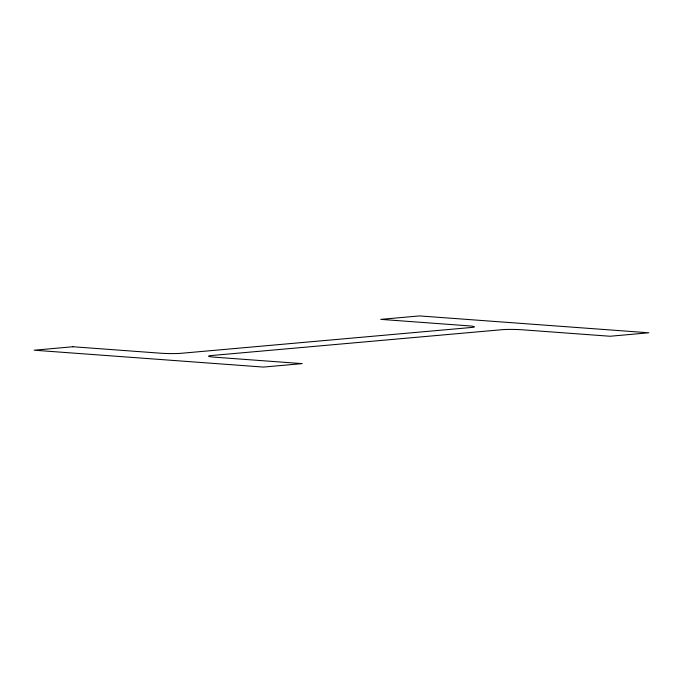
<?xml version="1.0" encoding="UTF-8"?>
<svg xmlns="http://www.w3.org/2000/svg" width="683" height="683" viewBox="0 0 683 683"><rect width="100%" height="100%" fill="white"/><g stroke="black" fill="none" stroke-linecap="round" stroke-linejoin="round"><path stroke-width="1.02" d="M72.961 346.751L34.15 350.208L263.433 367.078L302.245 363.629L214.863 357.2A14.847 1.135 1.1 0 1 211.363 355.544L501.954 329.693A14.847 1.135 1.1 0 1 522.657 329.812L610.039 336.249L648.85 332.792L419.567 315.922L380.755 319.371L468.137 325.8A14.847 1.135 1.1 0 1 471.637 327.456L181.046 353.307A14.847 1.135 1.1 0 1 160.343 353.188L72.961 346.751"/></g></svg>
